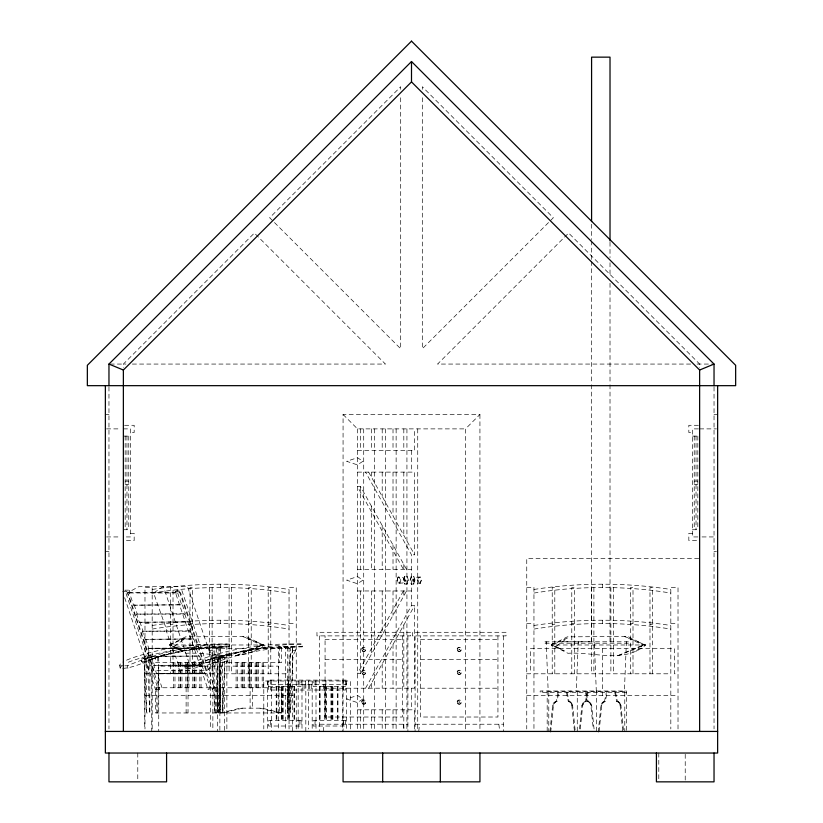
<?xml version="1.0" encoding="UTF-8"?>
<svg xmlns="http://www.w3.org/2000/svg" width="823" height="823" viewBox="0 0 823 823"><rect width="100%" height="100%" fill="white"/><g stroke="black" fill="none" stroke-linecap="round" stroke-linejoin="round"><path stroke-width="0.62" stroke-dasharray="4.12 3.09" d="M295.632 650.561L293.667 654.223L292.844 658.657L290.529 712.965L287.35 712.965L289.655 658.657L290.478 654.223L292.443 650.561L295.632 650.561L295.632 646.96L285.437 646.878L285.437 728.859M549.98 731.431L552.645 705.332L554.321 702.235L556.924 701.546L558.817 692.421M550.71 732.12L553.447 705.332L554.373 703.048L555.998 701.721L555.196 701.721M579.515 728.941L581.912 705.332L583.6 702.235L586.202 701.546L588.095 692.421M580.318 728.941L582.715 705.332L584.402 702.235L586.202 701.546M598.239 732.12L600.965 705.332L602.652 702.235L605.255 701.546L607.137 692.421M599.113 731.431L601.767 705.332L603.454 702.235L605.255 701.546M323.264 731.431L324.159 724.219M418.701 731.431L419.607 724.219M558.015 692.421L556.122 701.546L556.924 701.546M585.4 701.546L587.293 692.421M604.452 701.546L606.335 692.421M397.9 577.427L397.118 580.164L398.116 583.281L402.879 582.982L405.122 580.164L402.879 577.335L398.116 577.036L399.474 577.427L400.266 580.164L399.474 582.89L397.9 582.89M398.116 577.036L397.211 580.164L398.116 583.281M399.916 583.281L400.811 580.164L399.916 577.036M404.967 576.265L403.846 580.164L404.967 584.063M405.019 579.135L405.019 581.182M406.829 584.063L407.961 580.164L406.829 576.265M411.603 576.265L410.471 580.164L411.603 584.063M413.413 581.182L413.413 579.135M413.465 584.063L414.586 580.164L413.465 576.265M418.516 577.036L417.621 580.164L418.516 583.281L420.316 583.281L421.314 580.164L420.316 577.036L415.553 577.335L413.311 580.164L415.553 582.982L418.516 583.281M420.316 583.281L421.222 580.164M403.424 590.965L357.48 673.667L360.597 673.667L406.541 590.965M365.556 688.203L411.5 605.502L411.5 554.815L365.556 472.114M368.673 688.203L414.617 605.502L411.5 605.502M222.405 657.762L227.498 657.762L227.498 661.363L225.481 663.76L224.586 667.278L222.405 712.965L222.405 657.762L224.319 657.196L224.319 731.431M465.52 728.859L465.52 428.886L479.932 414.483L343.068 414.483L343.068 731.431M254.112 651.466L261.251 644.985L242.908 636.508L185.525 636.848L169.559 644.985L186.163 653.277C212.2 651.631 241.756 663.708 264.018 644.985L242.908 636.508L246.458 636.704L263.062 644.985L234.792 656.24L261.251 644.985M635.881 651.466L643.03 644.985L624.688 636.508L567.294 636.848L551.328 644.985L567.932 653.277C593.969 651.631 623.536 663.708 645.788 644.985L624.688 636.508L628.227 636.704L644.831 644.985L616.561 656.24L643.03 644.985M206.707 670.673L213.671 664.5L187.459 586.418L139.272 586.418L127.843 592.591L154.066 670.673L206.707 670.673L180.484 592.591L127.843 592.591M174.147 646.466L185.731 638.02L169.559 644.985L182.459 650.777L174.147 646.466L169.559 644.985L264.018 644.985M555.916 646.466L567.5 638.02L551.328 644.985L564.228 650.777L555.916 646.466L551.328 644.985L645.788 644.985M122.627 591.696L126.958 591.696L129.252 590.153L130.075 592.591L129.499 592.982L133.593 605.183L182.356 604.792L185.36 613.742L184.784 614.123L136.597 614.123L139.334 622.26L188.086 621.879L191.09 630.819L190.514 631.21L142.338 631.21L145.064 639.337L193.827 638.957L196.831 647.907L196.255 648.287L148.068 648.287L150.804 656.425L199.557 656.034L202.561 664.984L201.985 665.365L153.808 665.365L156.535 673.502L205.297 673.121L210.204 687.761L207.91 689.304L175.134 591.696L177.439 590.153L181.76 590.153L214.536 687.761L212.231 689.304L207.91 689.304M133.593 605.183L182.356 604.792M136.597 614.123L185.36 613.742M175.134 591.696L179.465 591.696L181.76 590.153M129.499 592.982L177.686 592.982L178.252 592.591L177.439 590.153M139.334 622.26L188.086 621.879M142.338 631.21L191.09 630.819M145.064 639.337L193.827 638.957M148.068 648.287L196.831 647.907M150.804 656.425L199.557 656.034M153.808 665.365L202.561 664.984M156.535 673.502L205.297 673.121M124.654 597.724L155.403 689.304L157.707 687.761L124.931 590.153L129.252 590.153M155.403 689.304L159.724 689.304L162.028 687.761L157.111 673.121M124.808 665.797L127.359 665.797C159.621 651.939 194.516 644.244 229.679 644.09L229.73 646.785C208.929 646.981 188.23 649.635 168.026 654.604C151.453 656.919 136.978 668.729 120.22 668.399L119.716 665.797A35.523 6.656 -11 0 1 123.779 661.569M184.661 665.797C221.582 649.614 262.053 642.742 302.257 644.09L302.308 646.785C274.46 646.96 246.766 651.765 220.379 660.653A35.523 6.656 -11 0 1 192.808 668.399L185.165 668.399L184.661 665.797L192.294 665.797A35.523 6.656 -11 0 0 219.875 658.05C246.396 649.11 274.254 644.265 302.257 644.09M185.165 668.399C217.293 654.604 252.033 646.94 287.032 646.785L286.98 644.09M147.801 660.653C170.227 651.26 194.722 647.773 218.908 647.176L226.87 646.878L226.87 728.859M149.827 657.762L149.827 712.965L146.648 712.965L144.457 667.278L143.572 663.76L141.546 661.363L141.546 658.719L151.741 657.196L151.741 731.431M144.735 659.285L146.648 658.719L146.648 712.965M164.209 654.604L155.557 657.196L155.557 662.546L281.62 662.546L281.62 647.176L292.443 647.094M207.478 647.66L186.883 650.273L166.431 654.604L157.79 657.196L157.79 662.546M151.741 659.285L158.736 657.196L158.736 731.431M210.307 659.285L217.313 657.196L217.313 731.431M267.959 647.66L247.363 650.273L226.922 654.604L218.27 657.196L218.27 662.546M281.62 647.176C260.942 647.773 240.295 651.178 220.502 657.196L220.502 662.546M217.313 659.285L227.498 657.762M205.102 660.653L229.144 654.604M242.476 708.171L223.043 712.965L223.043 687.761M152.183 593.064C197.427 585.657 243.793 585.657 289.048 593.064M152.183 629.081C197.427 621.674 243.793 621.674 289.048 629.081M533.952 593.064C579.207 585.657 625.573 585.657 670.817 593.064M533.952 629.081C579.207 621.674 625.573 621.674 670.817 629.081M152.183 589.463C197.469 582.447 243.762 582.447 289.048 589.463M152.183 625.48C197.469 618.464 243.762 618.464 289.048 625.48M533.952 589.463C579.238 582.447 625.531 582.447 670.817 589.463M533.952 625.48C579.238 618.464 625.531 618.464 670.817 625.48M229.679 644.09C196.635 643.175 163.386 647.197 132.071 658.03A35.523 6.656 -11 0 0 125.106 660.89M214.772 647.094L209.68 647.094L209.68 650.561L211.645 654.223L212.457 658.657L214.772 712.965L214.772 647.094L212.859 647.176L216.675 647.176L216.675 662.546M212.859 646.96L226.87 646.878M110.159 364.064L125.94 364.064M132.359 364.064L385.411 364.064L254.389 233.043L123.368 364.064L123.368 367.871M690.641 364.064L437.589 364.064L568.611 233.043L699.632 364.064L699.632 367.871M697.06 364.064L712.841 364.064M105.365 414.483L108.965 414.483M714.035 414.483L717.635 414.483M124.571 425.285L134.17 425.285L134.17 432.497L130.569 432.497M698.429 425.285L688.83 425.285L688.83 432.497L692.431 432.497M106.558 428.886L120.971 428.886M123.368 428.886L130.569 428.886L130.569 536.935L123.368 536.935M343.068 414.483L357.48 428.886L465.52 428.886M698.429 428.886L692.431 428.886L692.431 536.935L698.429 536.935M699.632 428.886L716.442 428.886M123.368 436.097L130.569 436.097M692.431 436.097L699.632 436.097M357.48 450.5L414.617 450.5L414.617 428.886M357.48 472.114L414.617 472.114L414.617 554.815L411.5 554.815M125.168 481.116L128.769 481.116M694.231 481.116L697.832 481.116M125.168 484.716L128.769 484.716M694.231 484.716L697.832 484.716M406.541 569.351L360.597 486.65L357.48 486.65L403.424 569.351M123.368 529.734L130.569 529.734M692.431 529.734L699.632 529.734M130.569 533.335L134.17 533.335L134.17 540.536L124.571 540.536M692.431 533.335L688.83 533.335L688.83 540.536L698.429 540.536M106.558 536.935L120.971 536.935M702.029 536.935L716.442 536.935M105.365 551.348L108.965 551.348M714.035 551.348L716.442 551.348M698.727 558.55L526.751 558.55L526.751 728.941M357.48 569.351L411.5 569.351M414.185 579.135L412.817 579.135L412.529 580.164L412.817 581.182L414.185 581.182M420.532 582.89L418.958 582.89L418.166 580.164L418.958 577.427L420.316 577.036M526.751 587.365L533.952 587.365L533.952 728.941M357.48 590.965L411.5 590.965M144.982 623.381L152.183 623.381M289.048 623.381L296.249 623.381M526.751 623.381L533.952 623.381M670.817 623.381L678.018 623.381M190 623.608L192.572 623.608M248.659 623.608L251.221 623.608M571.779 623.608L574.341 623.608M630.428 623.608L633 623.608M170.454 624.647L173.015 624.647M268.205 624.647L270.777 624.647M552.223 624.647L554.795 624.647M649.985 624.647L652.546 624.647M325.064 639.492L402.498 639.492M420.502 639.492L497.936 639.492M229.73 646.785L212.859 646.785L212.859 728.859M302.308 646.785L278.441 646.785L278.441 728.859M278.441 647.176L279.388 647.176L279.388 662.546M209.68 650.561L212.859 650.561L214.824 654.223L215.647 658.657L217.951 712.965L217.951 646.96M166.431 654.604L168.026 654.604M225.327 654.604L226.922 654.604M158.736 657.196L144.735 657.196L144.735 728.869M224.319 657.196L210.307 657.196L210.307 728.869M141.546 658.719L146.648 658.719M325.064 659.398L402.498 659.398M420.502 659.398L497.936 659.398M141.546 661.363L144.735 661.363L146.751 663.76L147.646 667.278L149.827 712.965M227.498 661.363L224.319 661.363L222.303 663.76L221.408 667.278L219.227 712.965L219.227 658.719M119.716 665.797L123.532 665.797M144.982 673.8L148.582 673.8L148.582 648.586L292.649 648.586L292.649 673.8L296.249 673.8M152.183 673.8L289.048 673.8M526.751 673.8L530.351 673.8L530.351 648.586L674.418 648.586L674.418 673.8L678.018 673.8M533.952 673.8L670.817 673.8M268.565 686.403L301.043 686.403L301.043 681.002M345.609 686.403L313.141 686.403L313.141 681.002M325.064 688.203L414.617 688.203L414.617 605.502M420.502 688.203L497.936 688.203M546.184 643.216L546.184 641.796L548.19 691.423L624.39 691.423L626.396 641.796L626.396 643.216M626.396 692.421L540.166 692.421L540.166 691.001L626.396 691.001L626.396 731.431M144.982 695.414L296.249 695.414M526.751 695.414L678.018 695.414M566.43 692.421L568.323 701.546L570.925 702.235L572.613 705.332L575.339 732.12M585.482 692.421L587.365 701.546L588.167 701.546L586.285 692.421M614.76 692.421L616.643 701.546L619.256 702.235L620.933 705.332L623.597 731.431M568.323 701.546L570.051 701.721M584.474 701.721L585.276 701.721M594.062 728.941L591.655 705.332L589.978 702.235L588.301 701.721L589.926 703.048L590.852 705.332L593.26 728.941M603.516 701.721L604.319 701.721M616.643 701.546L618.382 701.721M554.321 702.235L555.124 702.235M569.249 701.721L570.925 702.235M583.6 702.235L584.402 702.235M589.175 702.235L589.978 702.235M602.652 702.235L603.454 702.235M617.579 701.721L619.256 702.235M553.57 703.048L554.373 703.048M570.123 702.235L571.676 703.048M582.849 703.048L583.651 703.048M589.926 703.048L590.729 703.048M601.901 703.048L602.703 703.048M618.454 702.235L619.997 703.048M553.005 704.107L553.807 704.107M570.874 703.048L572.242 704.107M582.283 704.107L583.085 704.107M590.492 704.107L591.295 704.107M601.325 704.107L602.127 704.107M619.194 703.048L620.573 704.107M552.645 705.332L553.447 705.332M571.44 704.107L571.81 705.332L572.613 705.332M581.912 705.332L582.715 705.332M590.852 705.332L591.655 705.332M600.965 705.332L601.767 705.332M619.77 704.107L620.13 705.332L620.933 705.332M357.48 709.817L414.617 709.817L414.617 731.431M281.62 712.965L155.557 712.965L155.557 687.761L281.62 687.761L281.62 712.965L262.198 708.171L240.244 708.171L220.821 712.965L219.864 666.146L218.908 712.965M319.663 724.219L407.899 724.219M415.101 724.219L503.337 724.219M587.365 701.546L589.103 701.721M259.965 708.171L279.388 712.965L278.441 666.146L158.736 666.146L157.79 712.965M368.673 472.114L414.617 554.815M179.465 591.696L212.231 689.304M177.686 592.982L181.78 605.183M184.784 614.123L187.51 622.26M190.514 631.21L193.251 639.337M196.255 648.287L198.981 656.425M201.985 665.365L204.721 673.502M134.17 604.792L137.174 613.742M139.91 621.879L142.914 630.819M145.64 638.957L148.644 647.907M151.381 656.034L154.385 664.984M126.958 591.696L159.724 689.304M615.563 692.421L617.445 701.546M567.232 692.421L569.125 701.546M192.294 665.797L192.808 668.399M127.359 665.797L127.863 668.399M498.841 724.219L499.736 731.431M403.393 724.219L404.299 731.431M620.13 705.332L622.867 732.12M571.81 705.332L574.464 731.431M249.153 666.146L250.11 687.761M217.313 666.146L218.27 712.965M596.315 691.423L594.309 641.796L594.309 643.216M214.392 644.09L214.453 646.785C186.595 646.96 158.901 651.765 132.513 660.653A35.523 6.656 -11 0 0 125.61 663.492M714.035 386.954L714.035 728.859M697.832 436.097L697.832 529.734M696.032 436.097L696.032 481.116M696.032 484.716L696.032 529.734M694.231 436.097L694.231 529.734M685.22 754.29L685.22 780.595M678.018 728.941L678.018 587.365L670.817 587.365L670.817 728.941M658.791 753.035L658.791 780.595M652.546 673.8L652.546 587.591L649.985 587.591L649.985 673.8M633 673.8L633 587.591L630.428 587.591L630.428 673.8M624.791 692.421L624.791 731.431M624.39 691.001L624.39 692.421M613.444 587.591L613.444 673.8M610.882 587.591L610.882 673.8M610.018 242.178L610.018 257.599M610.018 262.732L610.018 276.867M610.018 283.297L610.018 383.518M610.018 384.804L610.018 641.796M602.385 584.279L602.385 587.591M602.385 620.295L602.385 623.608M602.385 648.586L602.385 695.414M596.315 691.001L596.315 731.431M593.897 587.591L593.897 673.8M591.583 224.185L591.583 239.606M591.583 240.892L591.583 260.161M591.583 261.447L591.583 383.518M591.583 384.804L591.583 641.796M591.326 587.591L591.326 673.8M589.607 641.796L561.389 641.796M578.26 643.216L578.26 641.796L576.265 691.001M577.262 691.001L577.262 731.431M574.341 673.8L574.341 587.591L571.779 587.591L571.779 673.8M570.246 691.001L570.246 692.421M554.795 673.8L554.795 587.591L552.223 587.591L552.223 673.8M548.787 692.421L548.787 731.431M547.182 691.001L547.182 731.431M542.172 691.001L542.172 692.421M503.337 635.891L503.337 731.431M497.936 635.891L497.936 717.018L420.502 717.018L420.502 635.891M479.932 414.483L479.932 728.859M422.302 89.306L422.302 86.734L553.323 217.756L422.302 348.777L422.302 95.725M417.734 428.886L417.734 728.859M415.101 635.891L415.101 731.431M411.5 450.5L411.5 472.114M411.5 688.203L411.5 709.817M407.899 635.891L407.899 731.431M406.932 428.886L406.932 728.859M403.815 428.886L403.815 450.5M403.815 472.114L403.815 535.372M403.815 564.444L403.815 569.351M403.815 590.965L403.815 595.873M403.815 624.945L403.815 688.203M403.815 709.817L403.815 731.431M402.498 635.891L402.498 717.018L325.064 717.018L325.064 635.891M400.698 89.306L400.698 86.734L269.677 217.756L400.698 348.777L400.698 95.725M396.13 428.886L396.13 728.859M393.013 428.886L393.013 450.5M393.013 472.114L393.013 515.918M393.013 544.991L393.013 569.351M393.013 590.965L393.013 615.326M393.013 644.399L393.013 688.203M393.013 709.817L393.013 731.431M385.329 428.886L385.329 728.859M382.201 428.886L382.201 450.5M382.201 472.114L382.201 496.475M382.201 525.547L382.201 569.351M382.201 590.965L382.201 634.77M382.201 663.842L382.201 688.203M382.201 709.817L382.201 731.431M374.516 428.886L374.516 731.431M371.399 428.886L371.399 450.5M371.399 472.114L371.399 477.021M371.399 506.094L371.399 569.351M371.399 590.965L371.399 654.223M371.399 683.296L371.399 688.203M371.399 709.817L371.399 731.431M363.715 428.886L363.715 728.859M360.597 428.886L360.597 450.5M360.597 486.65L360.597 569.351M360.597 590.965L360.597 673.667M360.597 709.817L360.597 728.89M357.48 428.886L357.48 728.921M350.382 728.911L350.382 681.002L308.358 681.002L308.358 728.911M346.565 681.002L346.565 731.431M345.609 681.002L345.609 690.013L268.565 690.013L268.565 681.002M343.695 680.107L343.695 690.013M343.695 720.619L343.695 726.02M342.738 680.107L342.738 731.431M337.965 686.403L337.965 720.619M337.327 686.403L337.327 720.619M332.873 686.403L332.873 720.619M332.235 686.403L332.235 720.619M331.597 686.403L331.597 720.619M330.959 686.403L330.959 720.619M326.505 686.403L326.505 720.619M325.867 680.107L325.867 684.602M325.867 686.403L325.867 720.619M325.229 684.602L325.229 720.619M324.601 686.403L324.601 720.619M323.326 684.602L323.326 690.013M320.137 686.403L320.137 720.619M319.663 635.891L319.663 731.431M319.499 686.403L319.499 720.619M316.001 681.002L316.001 728.911M315.044 681.002L315.044 686.403M315.044 720.619L315.044 726.02M312.184 681.002L312.184 731.431M311.228 684.602L311.228 690.013M309.314 684.602L309.314 690.013M308.676 681.002L308.676 684.602M305.817 731.431L305.817 681.002L263.792 681.002L263.792 728.911M305.498 681.002L305.498 684.602M304.86 684.602L304.86 690.013M302.946 684.602L302.946 690.013M301.99 681.002L301.99 731.431M299.13 681.002L299.13 686.403M299.13 720.619L299.13 726.02M298.173 681.002L298.173 728.911M296.249 728.941L296.249 587.365L289.048 587.365L289.048 728.941M294.675 686.403L294.675 720.619M294.037 686.403L294.037 720.619M292.443 731.431L292.443 646.785L290.529 646.96L290.529 712.965M290.848 684.602L290.848 690.013M289.583 686.403L289.583 720.619M288.945 684.602L288.945 720.619M288.307 680.107L288.307 684.602M288.307 686.403L288.307 720.619M287.669 686.403L287.669 720.619M287.35 647.094L287.35 712.965M283.215 686.403L283.215 720.619M282.577 686.403L282.577 720.619M281.939 686.403L281.939 720.619M281.301 686.403L281.301 720.619M276.847 686.403L276.847 720.619M276.209 686.403L276.209 720.619M271.436 680.107L271.436 731.431M270.777 673.8L270.777 587.591L268.205 587.591L268.205 673.8M270.479 680.107L270.479 690.013M270.479 720.619L270.479 726.02M267.609 681.002L267.609 728.911M263.473 662.546L263.473 687.761M262.198 662.546L262.198 687.761M258.381 662.546L258.381 687.761M257.105 662.546L257.105 687.761M256.467 662.546L256.467 687.761M255.202 662.546L255.202 687.761M252.332 687.761L252.332 708.171M251.375 662.546L251.375 687.761M251.221 673.8L251.221 587.591L248.659 587.591L248.659 673.8M250.11 662.546L250.11 708.171M249.472 662.546L249.472 687.761M248.196 662.546L248.196 687.761M244.38 662.546L244.38 687.761M243.104 662.546L243.104 687.761M242.466 662.546L242.466 687.761M241.19 662.546L241.19 687.761M237.374 662.546L237.374 687.761M236.098 662.546L236.098 687.761M231.674 587.591L231.674 673.8M229.103 587.591L229.103 673.8M220.615 584.279L220.615 587.591M220.615 620.295L220.615 623.608M220.615 648.586L220.615 695.414M220.502 687.761L220.502 712.965M219.864 646.785L219.864 731.431M218.908 647.176L218.908 662.546M216.675 687.761L216.675 712.965M215.41 687.761L215.41 712.965M212.118 587.591L212.118 673.8M209.556 587.591L209.556 673.8M201.079 662.546L201.079 687.761M199.804 662.546L199.804 687.761M195.987 662.546L195.987 687.761M194.712 662.546L194.712 687.761M194.074 662.546L194.074 687.761M192.808 662.546L192.808 687.761M192.572 673.8L192.572 587.591L190 587.591L190 673.8M188.981 662.546L188.981 687.761M188.025 666.146L188.025 712.965M187.706 662.546L187.706 687.761M187.078 662.546L187.078 687.761M186.121 687.761L186.121 712.965M185.803 662.546L185.803 687.761M181.976 662.546L181.976 687.761M180.71 662.546L180.71 687.761M180.072 662.546L180.072 687.761M178.797 662.546L178.797 687.761M174.98 662.546L174.98 687.761M173.704 662.546L173.704 687.761M173.015 673.8L173.015 587.591L170.454 587.591L170.454 673.8M156.833 687.761L156.833 712.965M152.183 728.941L152.183 587.365L144.982 587.365L144.982 728.941M137.78 753.035L137.78 780.595M128.769 436.097L128.769 529.734M126.968 436.097L126.968 481.116M126.968 484.716L126.968 529.734M125.168 436.097L125.168 529.734M108.965 386.954L108.965 728.859M120.22 668.399A35.523 6.656 -11 0 1 121.382 666.146M404.587 576.265L403.455 580.164L404.587 584.063L407.22 584.063L408.352 580.164L407.22 576.265L404.587 576.265M404.247 579.135L404.247 581.182L405.616 581.182L405.616 579.135L404.247 579.135M411.212 576.265L410.08 580.164L411.212 584.063L413.856 584.063L414.977 580.164L413.856 576.265L411.212 576.265M364.219 649.347L363.478 649.779L364.219 649.347M364.219 672.288L363.365 672.196L364.219 672.288M364.219 702.05L363.365 701.957L364.219 702.05M459.666 649.347L458.925 649.779L459.666 649.347M459.666 672.288L458.812 672.196L459.666 672.288M459.666 702.05L458.812 701.957L459.666 702.05M163.366 586.418L153.592 592.982L166.997 630.819L166.431 631.21L169.157 639.337L169.733 638.957L174.888 656.425L175.464 656.034L178.468 664.984L177.891 665.365L180.628 673.502L181.204 673.121L180.381 670.673L189.588 664.5L163.366 586.418M362.881 461.302L357.48 464.902L346.668 461.302L357.48 457.701L362.881 461.302M362.881 580.164L357.48 583.764L346.668 580.164L357.48 576.553L362.881 580.164M362.881 699.015L357.48 702.616L346.668 699.015L357.48 695.414L362.881 699.015M410.595 632.29L316.958 632.29L316.958 635.891L410.595 635.891L410.595 632.29M506.042 632.29L412.405 632.29L412.405 635.891L506.042 635.891L506.042 632.29M628.402 641.796L544.178 641.796L544.178 643.216L628.402 643.216L628.402 641.796M346.246 680.107L267.928 680.107L267.928 684.602L346.246 684.602L346.246 680.107M301.043 720.619L268.565 720.619L268.565 726.02L301.043 726.02L301.043 720.619M345.609 720.619L313.141 720.619L313.141 726.02L345.609 726.02L345.609 720.619M457.691 650.972A2.16 2.16 0 0 0 461.312 650.005A2.16 2.16 0 0 0 458.658 647.351A2.16 2.16 0 0 0 457.691 650.972M457.917 650.746A1.852 1.852 0 0 0 461.003 649.923A1.852 1.852 0 0 0 458.74 647.66A1.852 1.852 0 0 0 457.917 650.746M457.691 703.665A2.16 2.16 0 0 0 461.312 702.698A2.16 2.16 0 0 0 458.658 700.054A2.16 2.16 0 0 0 457.691 703.665M457.917 703.449A1.852 1.852 0 0 0 461.003 702.616A1.852 1.852 0 0 0 458.74 700.352A1.852 1.852 0 0 0 457.917 703.449M457.691 673.903A2.16 2.16 0 0 0 461.312 672.936A2.16 2.16 0 0 0 458.658 670.292A2.16 2.16 0 0 0 457.691 673.903M457.917 673.687A1.852 1.852 0 0 0 461.003 672.854A1.852 1.852 0 0 0 458.74 670.591A1.852 1.852 0 0 0 457.917 673.687M362.254 650.972A2.16 2.16 0 0 0 365.865 650.005A2.16 2.16 0 0 0 363.221 647.351A2.16 2.16 0 0 0 362.254 650.972M362.47 650.746A1.852 1.852 0 0 0 365.566 649.923A1.852 1.852 0 0 0 363.303 647.66A1.852 1.852 0 0 0 362.47 650.746M362.254 703.665A2.16 2.16 0 0 0 365.865 702.698A2.16 2.16 0 0 0 363.221 700.054A2.16 2.16 0 0 0 362.254 703.665M362.47 703.449A1.852 1.852 0 0 0 365.566 702.616A1.852 1.852 0 0 0 363.303 700.352A1.852 1.852 0 0 0 362.47 703.449M362.254 673.903A2.16 2.16 0 0 0 365.865 672.936A2.16 2.16 0 0 0 363.221 670.292A2.16 2.16 0 0 0 362.254 673.903M362.47 673.687A1.852 1.852 0 0 0 365.566 672.854A1.852 1.852 0 0 0 363.303 670.591A1.852 1.852 0 0 0 362.47 673.687"/><path stroke-width="1.23" d="M108.965 385.668L108.965 364.064L411.5 61.519L714.035 364.064L714.035 385.668M123.368 731.431L123.368 370.031L411.5 81.899L411.5 61.519M411.5 81.899L699.632 370.031L714.035 364.064M105.365 731.431L717.635 731.431M108.965 364.064L123.368 370.031M717.635 385.668L717.635 753.035L105.365 753.035L105.365 385.668M714.035 753.035L714.035 781.85L656.415 781.85L656.415 753.035M699.632 370.031L699.632 731.431M610.018 240.892L610.018 57.147L591.583 57.147L591.583 221.613M479.932 753.035L479.932 781.85L343.068 781.85L343.068 753.035M440.315 753.035L440.315 781.85M382.685 753.035L382.685 781.85M166.585 753.035L166.585 781.85L108.965 781.85L108.965 753.035M411.5 41.15L87.351 365.299L87.351 385.668L735.649 385.668L735.649 365.299L411.5 41.15"/></g></svg>
